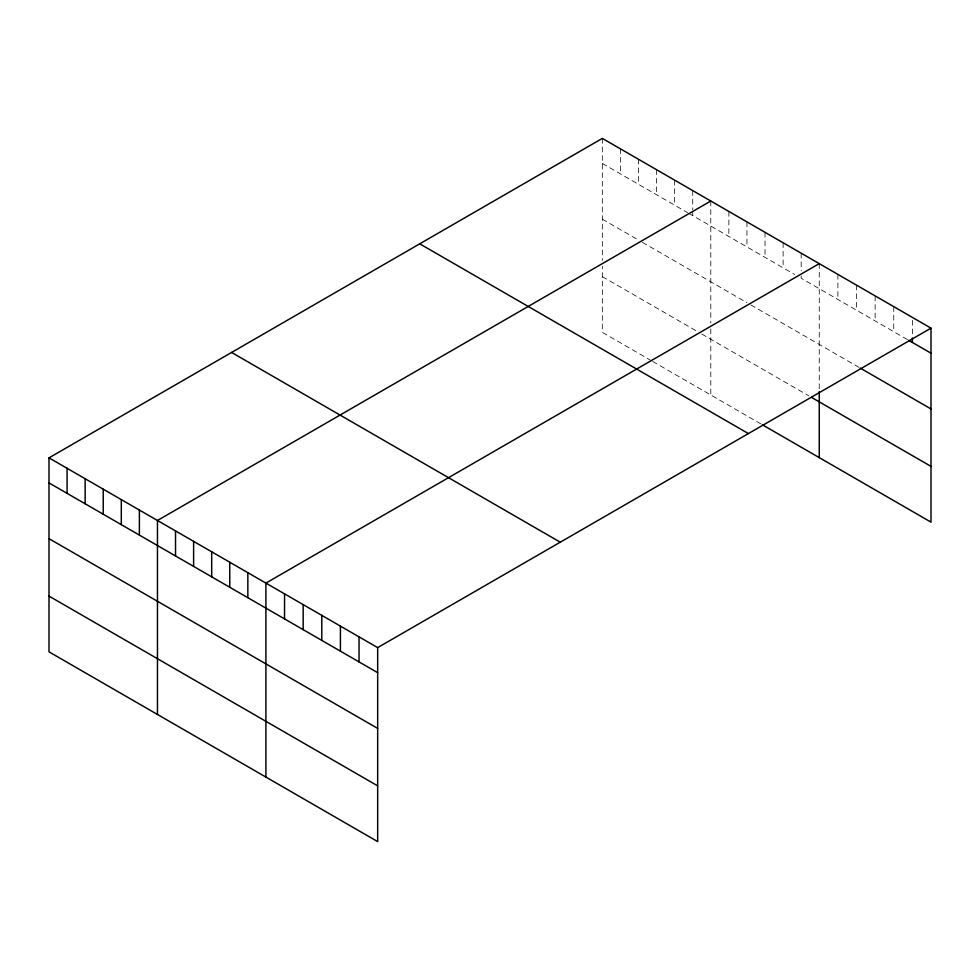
<?xml version="1.0" encoding="UTF-8"?>
<svg xmlns="http://www.w3.org/2000/svg" width="980" height="980" viewBox="0 0 980 980"><rect width="100%" height="100%" fill="white"/><g stroke="black" fill="none" stroke-linecap="round" stroke-linejoin="round"><path stroke-width="0.73" stroke-dasharray="4.9 3.68" d="M602.332 138.401L602.332 260.435M602.332 163.44L687.556 212.636M688.842 213.383L794.719 274.51M907.407 339.57L801.175 278.234L801.175 272.342M602.332 219.189L638.495 240.063M642.365 242.305L746.944 302.685M750.827 304.915L858.982 367.365M602.332 276.63L696.596 331.044M701.754 334.033L808.929 395.908M651.406 360.714L602.332 332.379L602.332 266.327M652.692 361.449L761.154 424.071M912.38 320.35L912.38 336.544M893.748 306.642L893.748 331.681M875.128 295.899L875.128 320.938M856.508 285.143L856.508 310.182M837.876 274.388L837.876 299.427M819.255 263.632L819.255 390.089M801.175 253.195L801.175 270.872M783.106 242.758L783.106 267.797M765.025 232.321L765.025 257.373M746.944 221.897L746.944 246.936M728.875 211.46L728.875 236.499M710.794 201.023L710.794 323.045M710.794 328.937L710.794 395.001M692.725 190.586L692.725 209.732M692.725 211.202L692.725 215.625M674.644 180.149L674.644 205.188M656.563 169.712L656.563 194.75M638.495 159.275L638.495 184.314M620.413 148.838L620.413 173.877"/><path stroke-width="1.47" d="M49 457.868L377.668 647.621L377.668 841.6L49 651.847L49 457.868L602.332 138.401L931 328.153L931 522.132L762.44 424.818M710.794 201.023L157.462 520.49L157.462 714.469M819.255 263.632L265.911 583.1L265.911 777.079M377.668 647.621L931 328.153M908.656 340.293L931 353.192M860.232 368.088L931 408.942M811.514 397.39L931 466.382M419.734 243.824L748.402 433.577M231.599 352.445L560.266 542.197M49 482.907L377.668 672.66M49 538.657L377.668 728.41M49 596.097L377.668 785.85M912.38 338.014L912.38 342.437M819.255 391.559L819.255 457.623M359.035 636.865L359.035 661.904M340.415 626.11L340.415 651.149M321.795 615.354L321.795 640.405M303.163 604.611L303.163 629.65M284.543 593.856L284.543 618.895M247.842 572.663L247.842 597.702M229.761 562.226L229.761 587.265M211.692 551.789L211.692 576.828M193.611 541.352L193.611 566.403M175.53 530.915L175.53 555.966M139.381 510.053L139.381 535.092M121.3 499.616L121.3 524.655M103.231 489.179L103.231 514.218M85.15 478.742L85.15 503.781M67.081 468.305L67.081 493.344"/></g></svg>
